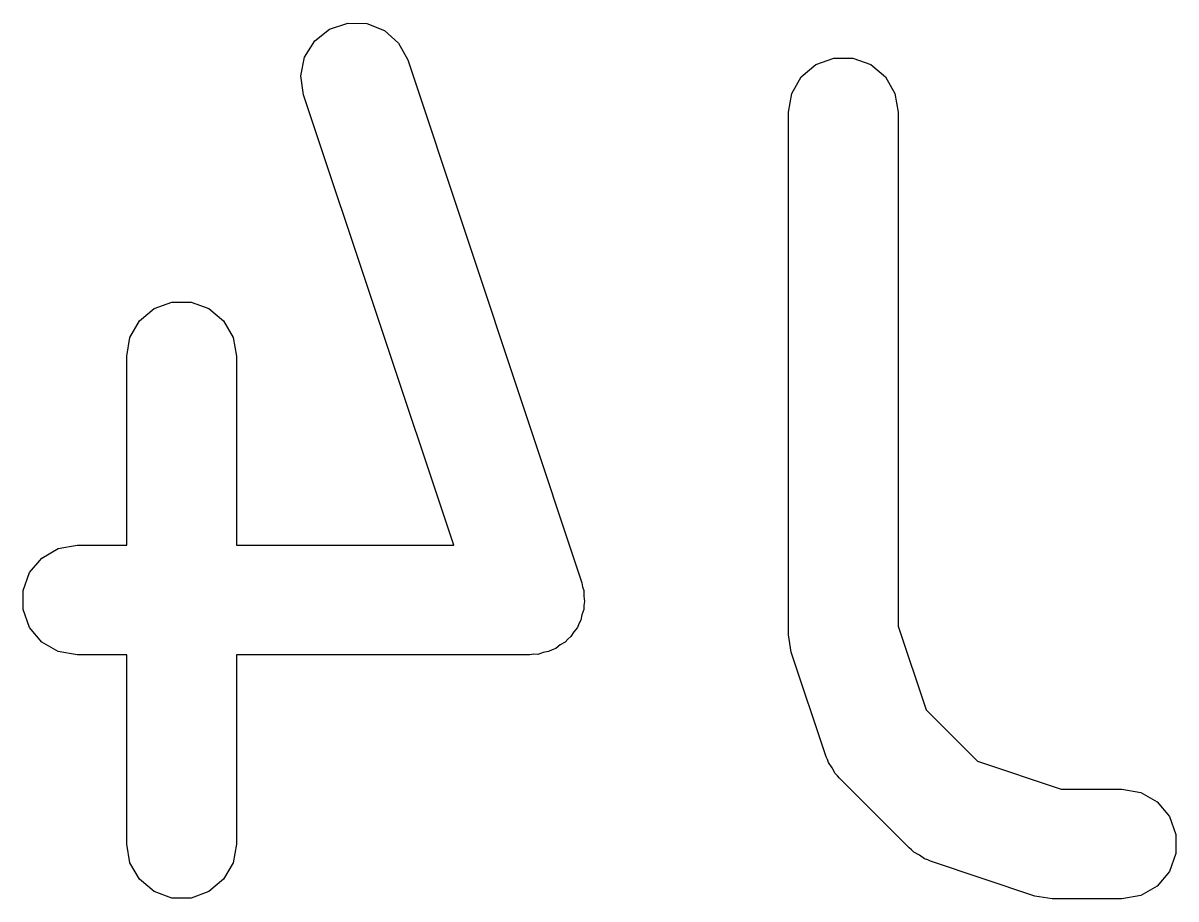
# Model space of a CAD drawing. Extents: x 70 to 226, y -104 to -44.
# Drawn here: x 75.182 to 76.758, y -55.657 to -54.461 of the extents above; entities that cross this region are included whole.
import ezdxf

# ---------------------------------------------------------------- set-up
doc = ezdxf.new("R2010")
doc.units = 0
doc.header["$MEASUREMENT"] = 0
doc.layers.add('BLACK', color=7, linetype='CONTINUOUS')

msp = doc.modelspace()

# ---------------------------------------------------------------- linework, layer by layer
at = {"layer": 'Black'}
for p, q in [((75.5806, -54.485), (75.601, -54.4688)), ((75.601, -54.4688), (75.6257, -54.4606)), ((75.6257, -54.4606), (75.6517, -54.4613)), ((75.6517, -54.4613), (75.6759, -54.4709)), ((75.6759, -54.4709), (75.6954, -54.4881)), ((75.5669, -54.5072), (75.5806, -54.485)), ((75.6954, -54.4881), (75.7078, -54.511)), ((75.5617, -54.5327), (75.5669, -54.5072)), ((75.7078, -54.511), (75.9459, -55.2253)), ((76.2459, -54.5342), (76.2658, -54.5174)), ((76.2658, -54.5174), (76.2903, -54.5085)), ((76.2903, -54.5085), (76.3164, -54.5085)), ((76.3164, -54.5085), (76.3408, -54.5174)), ((76.3408, -54.5174), (76.3608, -54.5342)), ((75.5655, -54.5585), (75.5617, -54.5327)), ((76.2329, -54.5567), (76.2459, -54.5342)), ((76.3608, -54.5342), (76.3738, -54.5567)), ((75.7707, -55.174), (75.5655, -54.5585)), ((76.2283, -54.5824), (76.2329, -54.5567)), ((76.3738, -54.5567), (76.3783, -54.5824)), ((76.2283, -55.2967), (76.2283, -54.5824)), ((76.3783, -54.5824), (76.3783, -55.2845)), ((75.3411, -54.8675), (75.3611, -54.8508)), ((75.3611, -54.8508), (75.3855, -54.8419)), ((75.3855, -54.8419), (75.4116, -54.8419)), ((75.4116, -54.8419), (75.4361, -54.8508)), ((75.4361, -54.8508), (75.456, -54.8675)), ((75.3281, -54.8901), (75.3411, -54.8675)), ((75.456, -54.8675), (75.469, -54.8901)), ((75.3236, -54.9157), (75.3281, -54.8901)), ((75.469, -54.8901), (75.4736, -54.9157)), ((75.3236, -55.174), (75.3236, -54.9157)), ((75.4736, -54.9157), (75.4736, -55.174)), ((75.2075, -55.1916), (75.2301, -55.1786)), ((75.2301, -55.1786), (75.2557, -55.174)), ((75.2557, -55.174), (75.3236, -55.174)), ((75.4736, -55.174), (75.7707, -55.174)), ((75.1908, -55.2115), (75.2075, -55.1916)), ((75.1819, -55.236), (75.1908, -55.2115)), ((75.9459, -55.2253), (75.9467, -55.2308)), ((75.1819, -55.2621), (75.1819, -55.236)), ((75.9467, -55.2308), (75.9486, -55.236)), ((75.9486, -55.236), (75.9486, -55.2436)), ((75.9486, -55.2436), (75.9497, -55.2511)), ((75.9497, -55.2511), (75.9486, -55.2565)), ((75.9486, -55.2565), (75.9486, -55.2621)), ((75.1908, -55.2865), (75.1819, -55.2621)), ((75.9445, -55.2766), (75.9416, -55.2813)), ((75.946, -55.2692), (75.9445, -55.2766)), ((75.9486, -55.2621), (75.946, -55.2692)), ((75.2075, -55.3065), (75.1908, -55.2865)), ((75.9348, -55.2924), (75.9309, -55.2988)), ((75.9397, -55.2865), (75.9348, -55.2924)), ((75.9416, -55.2813), (75.9397, -55.2865)), ((76.3783, -55.2845), (76.4165, -55.399)), ((75.2301, -55.3195), (75.2075, -55.3065)), ((75.923, -55.3065), (75.9164, -55.3103)), ((75.9265, -55.3023), (75.923, -55.3065)), ((75.9309, -55.2988), (75.9265, -55.3023)), ((76.2304, -55.3085), (76.2283, -55.2967)), ((76.2322, -55.3204), (76.2304, -55.3085)), ((75.2557, -55.324), (75.2301, -55.3195)), ((75.3236, -55.324), (75.2557, -55.324)), ((75.3236, -55.5824), (75.3236, -55.324)), ((75.8748, -55.324), (75.4736, -55.324)), ((75.4736, -55.324), (75.4736, -55.5824)), ((75.8802, -55.3231), (75.8748, -55.324)), ((75.8858, -55.3232), (75.8802, -55.3231)), ((75.893, -55.3208), (75.8858, -55.3232)), ((75.9004, -55.3195), (75.893, -55.3208)), ((75.9052, -55.3168), (75.9004, -55.3195)), ((75.9105, -55.315), (75.9052, -55.3168)), ((75.9164, -55.3103), (75.9105, -55.315)), ((76.2798, -55.4632), (76.2322, -55.3204)), ((76.4165, -55.399), (76.4867, -55.4692)), ((76.2819, -55.467), (76.2798, -55.4632)), ((76.283, -55.4712), (76.2819, -55.467)), ((76.288, -55.4784), (76.283, -55.4712)), ((76.2922, -55.4861), (76.288, -55.4784)), ((76.4867, -55.4692), (76.6012, -55.5074)), ((76.2954, -55.489), (76.2922, -55.4861)), ((76.2979, -55.4926), (76.2954, -55.489)), ((76.3932, -55.5878), (76.2979, -55.4926)), ((76.6012, -55.5074), (76.6843, -55.5074)), ((76.6843, -55.5074), (76.7099, -55.5119)), ((76.7099, -55.5119), (76.7325, -55.5249)), ((76.7325, -55.5249), (76.7492, -55.5449)), ((76.7492, -55.5449), (76.7581, -55.5694)), ((76.7581, -55.5694), (76.7581, -55.5954)), ((75.3281, -55.608), (75.3236, -55.5824)), ((75.4736, -55.5824), (75.469, -55.608)), ((76.3967, -55.5903), (76.3932, -55.5878)), ((76.3996, -55.5935), (76.3967, -55.5903)), ((75.3411, -55.6306), (75.3281, -55.608)), ((75.469, -55.608), (75.456, -55.6306)), ((76.4073, -55.5977), (76.3996, -55.5935)), ((76.4145, -55.6027), (76.4073, -55.5977)), ((76.4187, -55.6039), (76.4145, -55.6027)), ((76.4225, -55.6059), (76.4187, -55.6039)), ((76.5653, -55.6535), (76.4225, -55.6059)), ((76.7581, -55.5954), (76.7492, -55.6199)), ((76.7492, -55.6199), (76.7325, -55.6398)), ((75.3611, -55.6473), (75.3411, -55.6306)), ((75.456, -55.6306), (75.4361, -55.6473)), ((76.7325, -55.6398), (76.7099, -55.6529)), ((75.3855, -55.6562), (75.3611, -55.6473)), ((75.4361, -55.6473), (75.4116, -55.6562)), ((76.5772, -55.6553), (76.5653, -55.6535)), ((76.589, -55.6574), (76.5772, -55.6553)), ((76.7099, -55.6529), (76.6843, -55.6574)), ((75.4116, -55.6562), (75.3855, -55.6562)), ((76.6843, -55.6574), (76.589, -55.6574))]:
    msp.add_line(p, q, dxfattribs=at)

doc.saveas('drawing.dxf')
